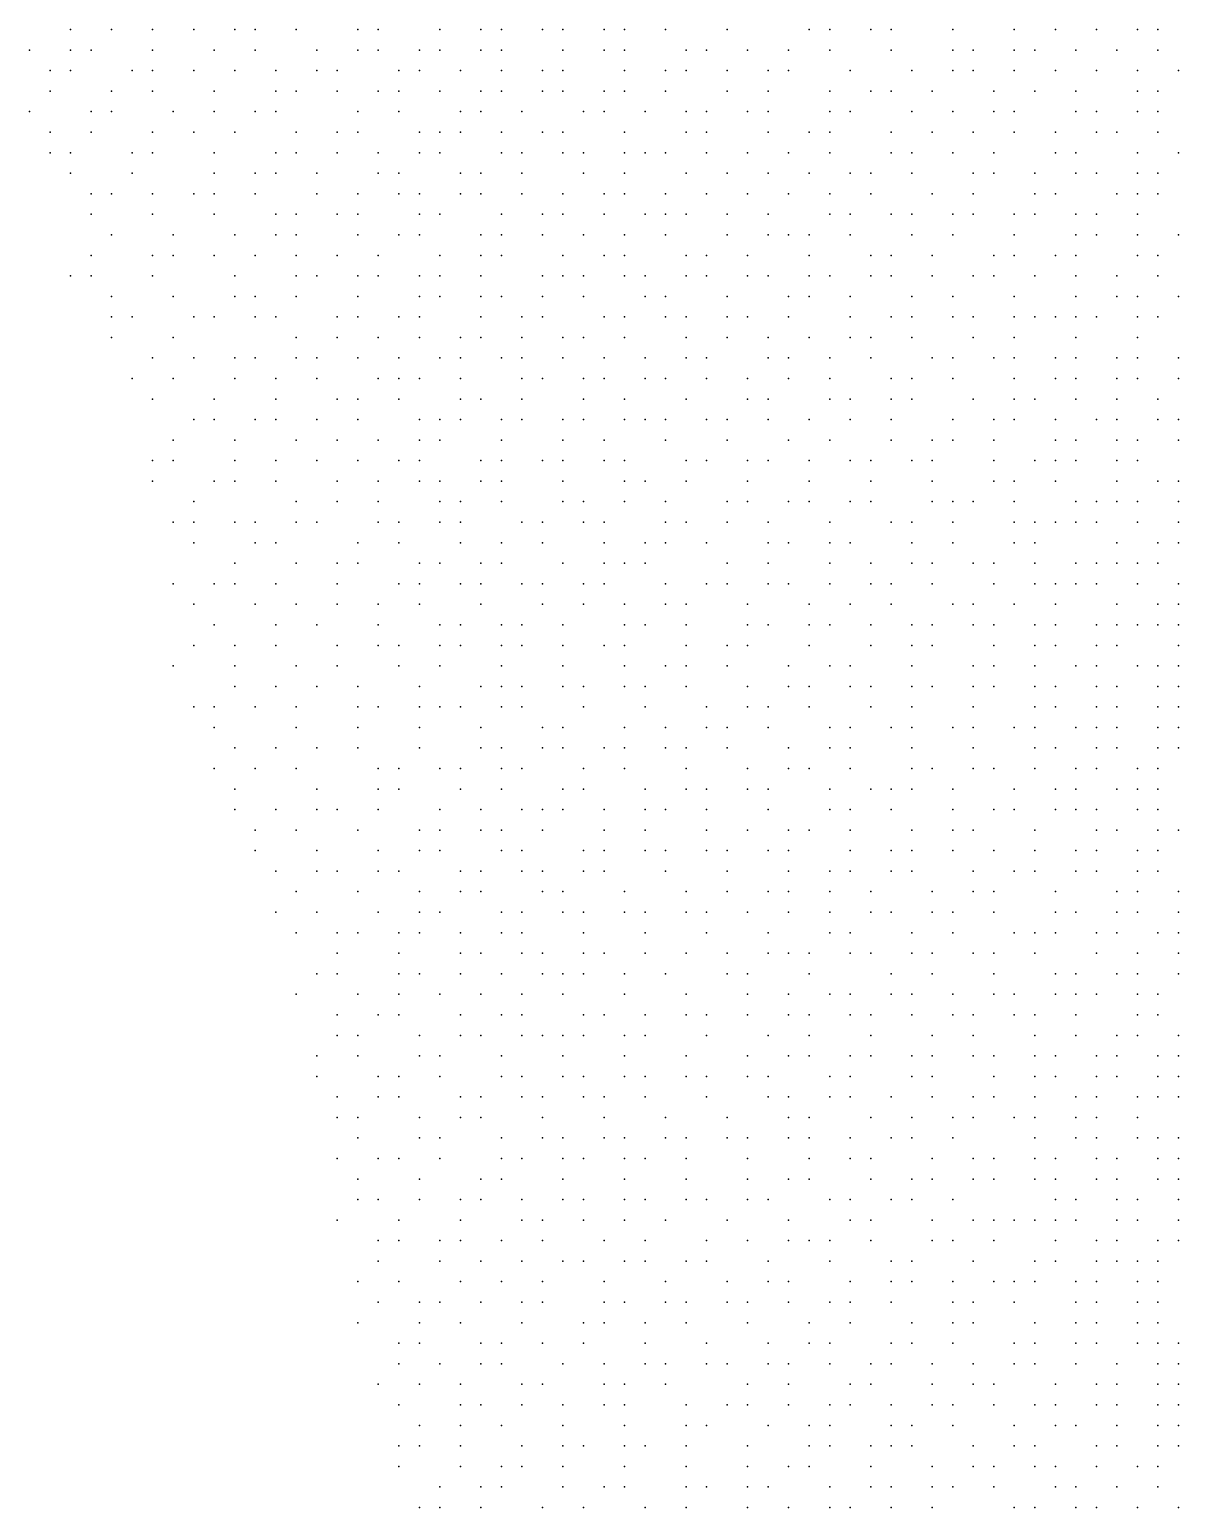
# Model space of a CAD drawing. Extents: x 429 to 793, y 817 to 1241.
# Drawn here: x 445.4 to 486.3, y 975.8 to 1028.3 of the extents above; entities that cross this region are included whole.
import ezdxf

# ---------------------------------------------------------------- set-up
doc = ezdxf.new("R2010")
doc.units = 0

msp = doc.modelspace()

# ---------------------------------------------------------------- linework, layer by layer
for p in [(446.89, 1028.31, 33.352), (448.35, 1028.31, 47.865), (449.81, 1028.31, 65.25), (451.27, 1028.31, 76.21), (452.73, 1028.31, 86.6), (453.46, 1028.31, 91.143), (454.92, 1028.31, 99.797), (457.11, 1028.31, 111.12), (457.84, 1028.31, 115.263), (460.03, 1028.31, 124.21), (461.49, 1028.31, 130.975), (462.22, 1028.31, 133.427), (463.68, 1028.31, 139.143), (464.41, 1028.31, 141.634), (465.87, 1028.31, 145.63), (466.6, 1028.31, 148.025), (468.06, 1028.31, 152.02), (470.25, 1028.31, 156.795), (473.17, 1028.31, 163.338), (473.9, 1028.31, 164.04), (475.36, 1028.31, 167.335), (476.09, 1028.31, 168.66), (478.28, 1028.31, 172.1), (480.47, 1028.31, 175.423), (481.93, 1028.31, 176.95), (483.39, 1028.31, 179.373), (484.85, 1028.31, 181.04), (485.58, 1028.31, 182.123), (445.43, 1027.58, 29.666), (446.89, 1027.58, 33.097), (447.62, 1027.58, 36.143), (449.81, 1027.58, 63.983), (452, 1027.58, 80.062), (453.46, 1027.58, 89.44), (455.65, 1027.58, 102.797), (457.11, 1027.58, 110.185), (457.84, 1027.58, 114.185), (459.3, 1027.58, 120.758), (460.03, 1027.58, 124.11), (461.49, 1027.58, 129.872), (462.22, 1027.58, 133.144), (464.41, 1027.58, 140.415), (465.87, 1027.58, 145.393), (466.6, 1027.58, 147.842), (468.79, 1027.58, 153.32), (469.52, 1027.58, 154.877), (470.98, 1027.58, 158.678), (472.44, 1027.58, 160.983), (473.9, 1027.58, 164.606), (476.09, 1027.58, 168.187), (478.28, 1027.58, 171.873), (479.01, 1027.58, 172.94), (480.47, 1027.58, 175.223), (481.2, 1027.58, 176.125), (482.66, 1027.58, 178.25), (484.12, 1027.58, 180.36), (485.58, 1027.58, 181.36), (446.16, 1026.85, 30.837), (446.89, 1026.85, 32.745), (449.08, 1026.85, 56.633), (449.81, 1026.85, 63.98), (451.27, 1026.85, 74.593), (452.73, 1026.85, 84.7), (454.19, 1026.85, 94.035), (455.65, 1026.85, 101.865), (456.38, 1026.85, 105.88), (458.57, 1026.85, 116.47), (459.3, 1026.85, 120.555), (460.76, 1026.85, 126.35), (462.22, 1026.85, 132.918), (463.68, 1026.85, 137.688), (464.41, 1026.85, 140.295), (466.6, 1026.85, 147.605), (468.06, 1026.85, 151.52), (468.79, 1026.85, 153.195), (470.25, 1026.85, 157.014), (471.71, 1026.85, 160.05), (472.44, 1026.85, 161.324), (474.63, 1026.85, 165.47), (476.82, 1026.85, 169.556), (478.28, 1026.85, 171.647), (479.01, 1026.85, 172.433), (480.47, 1026.85, 175.29), (481.93, 1026.85, 177.05), (483.39, 1026.85, 179), (484.85, 1026.85, 180.588), (486.31, 1026.85, 182.927), (446.16, 1026.12, 29.103), (448.35, 1026.12, 39.09), (449.81, 1026.12, 62.906), (452, 1026.12, 79.188), (454.19, 1026.12, 92.377), (454.92, 1026.12, 97.855), (456.38, 1026.12, 105.73), (457.84, 1026.12, 113.048), (458.57, 1026.12, 116.292), (460.03, 1026.12, 122.692), (461.49, 1026.12, 128.47), (462.22, 1026.12, 131.727), (463.68, 1026.12, 137.455), (464.41, 1026.12, 140.055), (465.87, 1026.12, 144.92), (466.6, 1026.12, 147.365), (468.06, 1026.12, 151.273), (470.25, 1026.12, 156.761), (471.71, 1026.12, 159.733), (473.9, 1026.12, 164.167), (475.36, 1026.12, 166.903), (476.09, 1026.12, 168.109), (477.55, 1026.12, 170.648), (479.74, 1026.12, 173.81), (481.2, 1026.12, 175.705), (482.66, 1026.12, 177.837), (484.85, 1026.12, 180.993), (485.58, 1026.12, 181.897), (445.43, 1025.39, 27.997), (447.62, 1025.39, 33.407), (448.35, 1025.39, 36.468), (450.54, 1025.39, 67.72), (452, 1025.39, 78.388), (453.46, 1025.39, 87.66), (454.19, 1025.39, 92.248), (457.11, 1025.39, 107.98), (458.57, 1025.39, 115.2), (460.76, 1025.39, 125.017), (461.49, 1025.39, 128.26), (462.95, 1025.39, 133.991), (465.14, 1025.39, 141.944), (465.87, 1025.39, 144.677), (467.33, 1025.39, 148.59), (468.79, 1025.39, 152.934), (469.52, 1025.39, 154.127), (470.98, 1025.39, 157.91), (471.71, 1025.39, 159.48), (473.9, 1025.39, 163.92), (474.63, 1025.39, 165.151), (476.82, 1025.39, 169.102), (478.28, 1025.39, 170.967), (479.74, 1025.39, 173.59), (480.47, 1025.39, 174.855), (482.66, 1025.39, 177.633), (483.39, 1025.39, 178.593), (484.85, 1025.39, 180.807), (485.58, 1025.39, 181.523), (446.16, 1024.66, 28.81), (447.62, 1024.66, 32.707), (449.81, 1024.66, 60.645), (451.27, 1024.66, 72.18), (452.73, 1024.66, 82.175), (454.92, 1024.66, 95.203), (456.38, 1024.66, 103.835), (457.11, 1024.66, 107.867), (459.3, 1024.66, 118.21), (460.03, 1024.66, 121.597), (460.76, 1024.66, 124.81), (462.22, 1024.66, 130.592), (463.68, 1024.66, 136.248), (464.41, 1024.66, 138.674), (466.6, 1024.66, 146.015), (468.79, 1024.66, 152.21), (469.52, 1024.66, 153.883), (471.71, 1024.66, 159.29), (473.17, 1024.66, 161.713), (473.9, 1024.66, 163.67), (476.09, 1024.66, 167.522), (477.55, 1024.66, 170.079), (479.01, 1024.66, 172.573), (480.47, 1024.66, 174.635), (481.93, 1024.66, 176.673), (483.39, 1024.66, 178.897), (484.12, 1024.66, 179.403), (485.58, 1024.66, 181.337), (446.16, 1023.93, 28.565), (446.89, 1023.93, 29.623), (449.08, 1023.93, 46.74), (449.81, 1023.93, 59.137), (452, 1023.93, 76.92), (454.19, 1023.93, 90.487), (454.92, 1023.93, 95.125), (456.38, 1023.93, 102.88), (457.84, 1023.93, 110.903), (459.3, 1023.93, 117.325), (460.03, 1023.93, 120.475), (462.22, 1023.93, 130.318), (462.95, 1023.93, 132.68), (464.41, 1023.93, 138.447), (465.14, 1023.93, 140.733), (466.6, 1023.93, 145.65), (467.33, 1023.93, 147.844), (468.06, 1023.93, 150.53), (469.52, 1023.93, 153.64), (470.98, 1023.93, 157.172), (472.44, 1023.93, 160.603), (473.9, 1023.93, 163.42), (476.09, 1023.93, 167.013), (476.82, 1023.93, 168.9), (478.28, 1023.93, 171.284), (479.74, 1023.93, 173.15), (481.93, 1023.93, 176.46), (482.66, 1023.93, 177.568), (484.85, 1023.93, 180.413), (486.31, 1023.93, 182.184), (446.89, 1023.2, 28.943), (449.08, 1023.2, 42.343), (452, 1023.2, 75.202), (453.46, 1023.2, 85.885), (454.19, 1023.2, 89.67), (455.65, 1023.2, 98.075), (457.84, 1023.2, 109.915), (458.57, 1023.2, 113.088), (460.76, 1023.2, 123.488), (461.49, 1023.2, 126.04), (462.95, 1023.2, 132.35), (465.14, 1023.2, 140.5), (466.6, 1023.2, 145.295), (468.79, 1023.2, 151.83), (470.25, 1023.2, 155.573), (471.71, 1023.2, 158.533), (473.17, 1023.2, 161.626), (474.63, 1023.2, 164.288), (475.36, 1023.2, 165.937), (476.82, 1023.2, 168.66), (479.01, 1023.2, 172.372), (479.74, 1023.2, 172.917), (481.2, 1023.2, 175.48), (482.66, 1023.2, 177.365), (483.39, 1023.2, 178.49), (484.85, 1023.2, 180.207), (485.58, 1023.2, 181.405), (447.62, 1022.47, 29.503), (448.35, 1022.47, 32.373), (449.81, 1022.47, 57.665), (451.27, 1022.47, 69.552), (452, 1022.47, 75.185), (453.46, 1022.47, 85.055), (455.65, 1022.47, 97.175), (457.11, 1022.47, 105.773), (458.57, 1022.47, 112.935), (459.3, 1022.47, 116.085), (460.76, 1022.47, 122.455), (461.49, 1022.47, 125.74), (462.95, 1022.47, 132.245), (464.41, 1022.47, 137.81), (465.87, 1022.47, 142.735), (466.6, 1022.47, 145.175), (468.06, 1022.47, 149), (469.52, 1022.47, 153.133), (470.98, 1022.47, 156.96), (472.44, 1022.47, 160.097), (473.9, 1022.47, 162.933), (475.36, 1022.47, 165.7), (477.55, 1022.47, 169.23), (479.01, 1022.47, 171.88), (481.2, 1022.47, 175.257), (481.93, 1022.47, 176.518), (484.12, 1022.47, 179.26), (484.85, 1022.47, 180), (485.58, 1022.47, 180.73), (447.62, 1021.74, 29.347), (449.81, 1021.74, 55.586), (452, 1021.74, 73.65), (454.19, 1021.74, 87.945), (454.92, 1021.74, 92.53), (456.38, 1021.74, 100.925), (457.11, 1021.74, 103.997), (459.3, 1021.74, 115.092), (460.03, 1021.74, 119.17), (462.22, 1021.74, 127.985), (463.68, 1021.74, 134.43), (464.41, 1021.74, 136.84), (465.87, 1021.74, 142.56), (467.33, 1021.74, 147.36), (468.06, 1021.74, 148.76), (468.79, 1021.74, 151.095), (470.25, 1021.74, 154.285), (471.71, 1021.74, 157.94), (473.9, 1021.74, 162.69), (474.63, 1021.74, 163.678), (476.09, 1021.74, 166.45), (476.82, 1021.74, 167.947), (478.28, 1021.74, 170.613), (479.01, 1021.74, 171.79), (480.47, 1021.74, 174.023), (481.2, 1021.74, 175.033), (482.66, 1021.74, 176.567), (483.39, 1021.74, 178.31), (484.85, 1021.74, 179.79), (448.35, 1021.01, 30.49), (450.54, 1021.01, 62.333), (452.73, 1021.01, 78.905), (454.19, 1021.01, 87.913), (454.92, 1021.01, 92.44), (457.11, 1021.01, 103.843), (458.57, 1021.01, 110.893), (459.3, 1021.01, 114.19), (461.49, 1021.01, 124.413), (462.22, 1021.01, 127.735), (463.68, 1021.01, 133.41), (465.14, 1021.01, 139.06), (466.6, 1021.01, 143.728), (468.06, 1021.01, 148.58), (470.25, 1021.01, 153.915), (471.71, 1021.01, 157.745), (472.44, 1021.01, 159.285), (473.17, 1021.01, 160.67), (474.63, 1021.01, 163.427), (476.82, 1021.01, 167.707), (478.28, 1021.01, 170.373), (480.47, 1021.01, 173.793), (482.66, 1021.01, 176.478), (483.39, 1021.01, 178.087), (484.85, 1021.01, 179.58), (486.31, 1021.01, 181.25), (447.62, 1020.28, 28.897), (449.81, 1020.28, 51.474), (450.54, 1020.28, 61.738), (452, 1020.28, 72.86), (453.46, 1020.28, 82.61), (454.92, 1020.28, 91.618), (456.38, 1020.28, 99.123), (457.84, 1020.28, 106.908), (460.03, 1020.28, 117.16), (461.49, 1020.28, 124.367), (462.22, 1020.28, 127.535), (464.41, 1020.28, 136.393), (465.87, 1020.28, 141.163), (466.6, 1020.28, 143.487), (468.79, 1020.28, 150.725), (469.52, 1020.28, 152.14), (470.98, 1020.28, 156.067), (473.17, 1020.28, 160.41), (475.36, 1020.28, 164.713), (476.09, 1020.28, 166.08), (477.55, 1020.28, 168.654), (479.74, 1020.28, 172.522), (480.47, 1020.28, 173.557), (481.93, 1020.28, 175.62), (482.66, 1020.28, 176.252), (484.85, 1020.28, 179.37), (485.58, 1020.28, 180.1), (446.89, 1019.55, 26.767), (447.62, 1019.55, 28.31), (449.81, 1019.55, 41.792), (452.73, 1019.55, 76.585), (454.92, 1019.55, 90.77), (455.65, 1019.55, 94.483), (457.11, 1019.55, 101.996), (457.84, 1019.55, 105.998), (459.3, 1019.55, 112.96), (460.03, 1019.55, 116.993), (461.49, 1019.55, 123.303), (463.68, 1019.55, 131.96), (464.41, 1019.55, 135.262), (465.14, 1019.55, 137.635), (466.6, 1019.55, 143.196), (467.33, 1019.55, 145.67), (468.79, 1019.55, 149.512), (469.52, 1019.55, 151.883), (470.98, 1019.55, 155.82), (471.71, 1019.55, 157.252), (473.17, 1019.55, 160.102), (473.9, 1019.55, 161.646), (475.36, 1019.55, 164.463), (476.09, 1019.55, 165.557), (477.55, 1019.55, 168.411), (479.01, 1019.55, 170.967), (479.74, 1019.55, 171.76), (481.2, 1019.55, 174.337), (482.66, 1019.55, 176.025), (484.12, 1019.55, 178.635), (485.58, 1019.55, 180.36), (448.35, 1018.82, 28.73), (450.54, 1018.82, 59.443), (452.73, 1018.82, 76.573), (453.46, 1018.82, 81.002), (454.92, 1018.82, 89.938), (457.11, 1018.82, 101.163), (459.3, 1018.82, 112.005), (460.03, 1018.82, 115.92), (461.49, 1018.82, 122.245), (462.22, 1018.82, 125.522), (463.68, 1018.82, 131.805), (465.14, 1018.82, 137.52), (467.33, 1018.82, 145.437), (468.06, 1018.82, 147.837), (470.25, 1018.82, 153.16), (472.44, 1018.82, 158.35), (473.17, 1018.82, 159.855), (474.63, 1018.82, 162.798), (476.82, 1018.82, 166.963), (478.28, 1018.82, 169.647), (480.47, 1018.82, 172.807), (482.66, 1018.82, 176.43), (484.12, 1018.82, 178.167), (484.85, 1018.82, 178.923), (486.31, 1018.82, 181.35), (448.35, 1018.09, 28.234), (449.08, 1018.09, 30.517), (451.27, 1018.09, 64.85), (452, 1018.09, 70.782), (453.46, 1018.09, 80.24), (454.19, 1018.09, 84.655), (456.38, 1018.09, 97.321), (457.11, 1018.09, 101.05), (458.57, 1018.09, 107.927), (459.3, 1018.09, 111.932), (461.49, 1018.09, 122.016), (462.95, 1018.09, 128.425), (463.68, 1018.09, 131.66), (465.87, 1018.09, 139.553), (466.6, 1018.09, 142.788), (468.06, 1018.09, 146.755), (468.79, 1018.09, 148.962), (470.25, 1018.09, 153.033), (470.98, 1018.09, 154.443), (472.44, 1018.09, 158.287), (474.63, 1018.09, 162.273), (476.09, 1018.09, 165.209), (476.82, 1018.09, 166.452), (478.28, 1018.09, 169.4), (479.01, 1018.09, 170.21), (480.47, 1018.09, 172.827), (481.2, 1018.09, 173.607), (481.93, 1018.09, 174.895), (482.66, 1018.09, 176.193), (483.39, 1018.09, 176.95), (484.85, 1018.09, 178.7), (485.58, 1018.09, 179.443), (448.35, 1017.36, 28.501), (450.54, 1017.36, 55.392), (454.92, 1017.36, 88.285), (456.38, 1017.36, 96.445), (457.84, 1017.36, 104.01), (459.3, 1017.36, 110.935), (460.76, 1017.36, 117.91), (461.49, 1017.36, 121.095), (462.95, 1017.36, 128.283), (464.41, 1017.36, 133.705), (465.14, 1017.36, 136.95), (466.6, 1017.36, 141.823), (468.79, 1017.36, 148.723), (470.25, 1017.36, 152.658), (471.71, 1017.36, 156.435), (473.17, 1017.36, 159.197), (474.63, 1017.36, 162.171), (475.36, 1017.36, 163.717), (476.82, 1017.36, 166.47), (479.01, 1017.36, 170.352), (480.47, 1017.36, 172.58), (482.66, 1017.36, 175.957), (484.85, 1017.36, 178.962), (449.81, 1016.63, 31.457), (451.27, 1016.63, 62.573), (452.73, 1016.63, 73.33), (453.46, 1016.63, 78.715), (454.92, 1016.63, 87.485), (455.65, 1016.63, 91.89), (457.11, 1016.63, 99.31), (458.57, 1016.63, 106.96), (460.03, 1016.63, 113.807), (460.76, 1016.63, 117.055), (462.22, 1016.63, 124.035), (462.95, 1016.63, 127.26), (464.41, 1016.63, 133.605), (465.87, 1016.63, 139.145), (467.33, 1016.63, 143.938), (468.79, 1016.63, 148.542), (469.52, 1016.63, 150.188), (471.71, 1016.63, 155.438), (472.44, 1016.63, 156.93), (473.9, 1016.63, 160.66), (475.36, 1016.63, 163.184), (477.55, 1016.63, 167.043), (478.28, 1016.63, 168.913), (479.74, 1016.63, 171.301), (480.47, 1016.63, 172.337), (481.93, 1016.63, 174.42), (482.66, 1016.63, 175.72), (484.12, 1016.63, 177.6), (484.85, 1016.63, 178.725), (486.31, 1016.63, 180.7), (449.08, 1015.9, 28.4), (450.54, 1015.9, 50.91), (452.73, 1015.9, 73.32), (454.19, 1015.9, 82.305), (455.65, 1015.9, 91.082), (457.84, 1015.9, 102.938), (458.57, 1015.9, 105.988), (459.3, 1015.9, 109.89), (460.76, 1015.9, 116.81), (462.95, 1015.9, 126.232), (463.68, 1015.9, 129.352), (465.14, 1015.9, 135.755), (465.87, 1015.9, 137.983), (467.33, 1015.9, 143.518), (468.06, 1015.9, 146.04), (469.52, 1015.9, 149.886), (470.98, 1015.9, 153.703), (472.44, 1015.9, 157.4), (473.9, 1015.9, 160.4), (476.09, 1015.9, 164.053), (476.82, 1015.9, 165.977), (478.28, 1015.9, 168.67), (480.47, 1015.9, 172.097), (481.93, 1015.9, 174.18), (482.66, 1015.9, 175.48), (484.12, 1015.9, 177.243), (484.85, 1015.9, 177.99), (486.31, 1015.9, 180.24), (449.81, 1015.17, 29.65), (452, 1015.17, 67.052), (454.19, 1015.17, 82.033), (456.38, 1015.17, 93.983), (457.11, 1015.17, 98.637), (458.57, 1015.17, 105.135), (460.76, 1015.17, 115.887), (461.49, 1015.17, 118.967), (462.95, 1015.17, 126.048), (465.14, 1015.17, 134.66), (466.6, 1015.17, 140.105), (468.79, 1015.17, 147.353), (470.98, 1015.17, 153.46), (471.71, 1015.17, 154.82), (473.9, 1015.17, 159.879), (474.63, 1015.17, 161.277), (476.09, 1015.17, 163.8), (476.82, 1015.17, 165.723), (479.01, 1015.17, 169.495), (480.47, 1015.17, 171.857), (481.2, 1015.17, 172.64), (482.66, 1015.17, 175.24), (484.12, 1015.17, 176.76), (485.58, 1015.17, 179.002), (451.27, 1014.44, 58.86), (452, 1014.44, 66.344), (453.46, 1014.44, 76.223), (454.19, 1014.44, 81.047), (455.65, 1014.44, 89.528), (457.11, 1014.44, 97.48), (459.3, 1014.44, 108.055), (460.03, 1014.44, 111.818), (460.76, 1014.44, 115.73), (462.22, 1014.44, 121.89), (462.95, 1014.44, 124.96), (464.41, 1014.44, 131.33), (465.14, 1014.44, 134.45), (466.6, 1014.44, 139.945), (467.33, 1014.44, 142.338), (468.06, 1014.44, 144.722), (469.52, 1014.44, 149.393), (470.25, 1014.44, 150.798), (471.71, 1014.44, 154.692), (473.17, 1014.44, 158.34), (474.63, 1014.44, 160.753), (476.09, 1014.44, 163.949), (478.28, 1014.44, 168.17), (479.74, 1014.44, 169.783), (480.47, 1014.44, 171.09), (481.93, 1014.44, 173.695), (483.39, 1014.44, 175.763), (484.12, 1014.44, 176.527), (485.58, 1014.44, 179.037), (486.31, 1014.44, 179.787), (450.54, 1013.71, 31.12), (452.73, 1013.71, 70.695), (454.92, 1013.71, 84.86), (456.38, 1013.71, 93.58), (457.84, 1013.71, 100.295), (459.3, 1013.71, 107.875), (460.03, 1013.71, 110.96), (462.22, 1013.71, 120.992), (464.41, 1013.71, 130.228), (465.87, 1013.71, 136.557), (468.06, 1013.71, 144.255), (470.25, 1013.71, 150.61), (472.44, 1013.71, 155.923), (473.9, 1013.71, 159.657), (476.09, 1013.71, 163.443), (477.55, 1013.71, 166.305), (478.28, 1013.71, 167.917), (479.74, 1013.71, 169.53), (481.93, 1013.71, 173.445), (482.66, 1013.71, 174.753), (484.12, 1013.71, 176.657), (484.85, 1013.71, 177.797), (486.31, 1013.71, 179.56), (449.81, 1012.98, 28.563), (450.54, 1012.98, 30.77), (452.73, 1012.98, 69.527), (454.19, 1012.98, 79.07), (455.65, 1012.98, 88.66), (457.11, 1012.98, 95.18), (458.57, 1012.98, 103.997), (459.3, 1012.98, 107.058), (461.49, 1012.98, 116.135), (462.22, 1012.98, 120.782), (463.68, 1012.98, 127.01), (464.41, 1012.98, 130.037), (465.87, 1012.98, 135.58), (466.6, 1012.98, 138.555), (468.79, 1012.98, 146.4), (469.52, 1012.98, 148.037), (470.98, 1012.98, 151.71), (471.71, 1012.98, 154.06), (473.17, 1012.98, 157.423), (474.63, 1012.98, 160.398), (475.36, 1012.98, 162.197), (476.82, 1012.98, 164.963), (477.55, 1012.98, 165.787), (479.74, 1012.98, 170.058), (481.2, 1012.98, 171.89), (481.93, 1012.98, 172.68), (482.66, 1012.98, 174.507), (484.12, 1012.98, 176.413), (484.85, 1012.98, 177.553), (449.81, 1012.25, 28.792), (452, 1012.25, 63.837), (452.73, 1012.25, 69.308), (454.19, 1012.25, 79.3), (456.38, 1012.25, 91.48), (457.84, 1012.25, 99.392), (459.3, 1012.25, 106.08), (460.03, 1012.25, 109.847), (461.49, 1012.25, 116.74), (462.22, 1012.25, 118.18), (464.41, 1012.25, 129.025), (466.6, 1012.25, 138.45), (467.33, 1012.25, 140.698), (468.79, 1012.25, 145.505), (470.98, 1012.25, 151.47), (473.17, 1012.25, 157.17), (475.36, 1012.25, 161.668), (477.55, 1012.25, 165.678), (479.74, 1012.25, 169.812), (480.47, 1012.25, 170.857), (481.93, 1012.25, 172.95), (484.12, 1012.25, 176.17), (485.58, 1012.25, 178.32), (486.31, 1012.25, 179.08), (451.27, 1011.52, 32.84), (454.92, 1011.52, 82.82), (456.38, 1011.52, 91.395), (457.84, 1011.52, 98.625), (460.03, 1011.52, 108.955), (460.76, 1011.52, 112.825), (462.22, 1011.52, 118.9), (464.41, 1011.52, 128.745), (465.14, 1011.52, 131.91), (466.6, 1011.52, 137.422), (468.06, 1011.52, 142.82), (470.25, 1011.52, 148.953), (470.98, 1011.52, 151.293), (472.44, 1011.52, 154.93), (473.17, 1011.52, 156.36), (474.63, 1011.52, 159.743), (475.36, 1011.52, 161.415), (477.55, 1011.52, 165.422), (478.28, 1011.52, 166.903), (479.01, 1011.52, 167.99), (480.47, 1011.52, 170.61), (482.66, 1011.52, 174.01), (483.39, 1011.52, 174.522), (484.12, 1011.52, 175.798), (484.85, 1011.52, 176.947), (486.31, 1011.52, 178.84), (450.54, 1010.79, 29.483), (451.27, 1010.79, 32.24), (452.73, 1010.79, 66.543), (453.46, 1010.79, 71.5), (454.92, 1010.79, 82.082), (455.65, 1010.79, 86.358), (457.84, 1010.79, 98.037), (458.57, 1010.79, 102.185), (460.03, 1010.79, 108.145), (460.76, 1010.79, 111.81), (462.95, 1010.79, 121.775), (463.68, 1010.79, 123.92), (465.14, 1010.79, 130.895), (465.87, 1010.79, 133.95), (468.06, 1010.79, 141.684), (468.79, 1010.79, 144.965), (470.25, 1010.79, 148.707), (471.71, 1010.79, 152.48), (473.9, 1010.79, 157.557), (476.09, 1010.79, 162.433), (476.82, 1010.79, 163.13), (478.28, 1010.79, 166.39), (480.47, 1010.79, 169.847), (481.2, 1010.79, 171.15), (481.93, 1010.79, 171.937), (482.66, 1010.79, 173.76), (483.39, 1010.79, 174.527), (484.85, 1010.79, 176.06), (486.31, 1010.79, 178.597), (451.27, 1010.06, 30.81), (453.46, 1010.06, 70.8), (454.19, 1010.06, 76.19), (457.11, 1010.06, 93.17), (458.57, 1010.06, 101.32), (460.76, 1010.06, 110.91), (462.22, 1010.06, 117.73), (463.68, 1010.06, 124.635), (465.87, 1010.06, 133.04), (467.33, 1010.06, 139.143), (468.06, 1010.06, 141.467), (469.52, 1010.06, 146.092), (471.71, 1010.06, 152.172), (472.44, 1010.06, 153.707), (473.9, 1010.06, 157.31), (474.63, 1010.06, 159.247), (476.82, 1010.06, 163.683), (478.28, 1010.06, 165.59), (480.47, 1010.06, 169.6), (481.2, 1010.06, 170.903), (484.12, 1010.06, 175.171), (485.58, 1010.06, 176.827), (486.31, 1010.06, 178.353), (452.73, 1009.33, 65.92), (454.92, 1009.33, 80.632), (456.38, 1009.33, 89.287), (457.11, 1009.33, 93.355), (459.3, 1009.33, 104.17), (460.03, 1009.33, 107.895), (461.49, 1009.33, 113.853), (462.22, 1009.33, 116.807), (464.41, 1009.33, 126.603), (465.87, 1009.33, 132.847), (466.6, 1009.33, 135.88), (467.33, 1009.33, 138.219), (470.25, 1009.33, 148.223), (471.71, 1009.33, 151.925), (473.9, 1009.33, 157.057), (475.36, 1009.33, 159.84), (476.82, 1009.33, 163.19), (477.55, 1009.33, 164.523), (479.01, 1009.33, 166.682), (479.74, 1009.33, 168.02), (481.2, 1009.33, 170.657), (482.66, 1009.33, 172.22), (483.39, 1009.33, 174.02), (484.12, 1009.33, 174.914), (484.85, 1009.33, 175.553), (485.58, 1009.33, 176.832), (450.54, 1008.6, 29.11), (452, 1008.6, 55.768), (452.73, 1008.6, 64.59), (454.19, 1008.6, 75.252), (456.38, 1008.6, 88.3), (458.57, 1008.6, 99.65), (459.3, 1008.6, 102.615), (460.76, 1008.6, 109.135), (461.49, 1008.6, 112.86), (462.95, 1008.6, 118.93), (463.68, 1008.6, 121.182), (465.14, 1008.6, 128.684), (465.87, 1008.6, 132.653), (468.06, 1008.6, 140.327), (469.52, 1008.6, 145.688), (470.25, 1008.6, 147.062), (471.71, 1008.6, 151.621), (472.44, 1008.6, 153.275), (473.9, 1008.6, 156.803), (475.36, 1008.6, 159.587), (476.09, 1008.6, 161.54), (477.55, 1008.6, 164.017), (479.74, 1008.6, 167.773), (481.2, 1008.6, 170.41), (481.93, 1008.6, 171.45), (482.66, 1008.6, 172.095), (483.39, 1008.6, 173.763), (484.85, 1008.6, 175.297), (486.31, 1008.6, 177.86), (451.27, 1007.87, 29.515), (453.46, 1007.87, 68.79), (454.92, 1007.87, 78.982), (456.38, 1007.87, 86.855), (457.84, 1007.87, 95.743), (459.3, 1007.87, 103.257), (461.49, 1007.87, 112.055), (463.68, 1007.87, 122.478), (465.14, 1007.87, 128.497), (466.6, 1007.87, 133.87), (468.06, 1007.87, 140.11), (468.79, 1007.87, 142.382), (470.98, 1007.87, 149.135), (473.17, 1007.87, 154.57), (474.63, 1007.87, 157.393), (476.09, 1007.87, 161.03), (478.28, 1007.87, 164.83), (479.01, 1007.87, 166.463), (480.47, 1007.87, 168.845), (481.93, 1007.87, 171.2), (484.12, 1007.87, 174.273), (485.58, 1007.87, 175.813), (486.31, 1007.87, 177.61), (452, 1007.14, 31.03), (454.19, 1007.14, 72.965), (455.65, 1007.14, 82.675), (457.84, 1007.14, 94.733), (460.03, 1007.14, 105.3), (460.76, 1007.14, 108.895), (462.22, 1007.14, 114.772), (462.95, 1007.14, 118.505), (464.41, 1007.14, 124.58), (466.6, 1007.14, 133.768), (467.33, 1007.14, 136.685), (468.79, 1007.14, 141.297), (470.98, 1007.14, 149.017), (471.71, 1007.14, 150.52), (473.17, 1007.14, 154.333), (473.9, 1007.14, 156.303), (475.36, 1007.14, 159.08), (476.82, 1007.14, 161.877), (477.55, 1007.14, 163.51), (479.01, 1007.14, 165.928), (479.74, 1007.14, 167.28), (481.2, 1007.14, 169.64), (481.93, 1007.14, 170.68), (483.39, 1007.14, 173.007), (484.12, 1007.14, 174.277), (484.85, 1007.14, 174.787), (485.58, 1007.14, 176.075), (486.31, 1007.14, 177.36), (451.27, 1006.41, 29.45), (452.73, 1006.41, 60.65), (454.19, 1006.41, 72.54), (456.38, 1006.41, 86.795), (457.84, 1006.41, 93.73), (458.57, 1006.41, 97.3), (460.03, 1006.41, 105.15), (460.76, 1006.41, 108.11), (462.22, 1006.41, 114.68), (462.95, 1006.41, 117.813), (464.41, 1006.41, 124.34), (465.87, 1006.41, 130.475), (466.6, 1006.41, 133.468), (468.79, 1006.41, 141.083), (470.25, 1006.41, 145.67), (470.98, 1006.41, 147.91), (473.17, 1006.41, 153.82), (475.36, 1006.41, 158.833), (476.82, 1006.41, 161.62), (477.55, 1006.41, 162.718), (479.74, 1006.41, 166.767), (481.2, 1006.41, 169.383), (481.93, 1006.41, 170.423), (483.39, 1006.41, 172.753), (484.12, 1006.41, 173.77), (486.31, 1006.41, 177.11), (450.54, 1005.68, 28.13), (452.73, 1005.68, 57.337), (454.92, 1005.68, 77.14), (456.38, 1005.68, 86.3), (458.57, 1005.68, 97.94), (460.03, 1005.68, 104.37), (462.22, 1005.68, 113.087), (464.41, 1005.68, 122.7), (466.6, 1005.68, 132.44), (468.06, 1005.68, 137.883), (468.79, 1005.68, 140.87), (470.25, 1005.68, 145.345), (472.44, 1005.68, 151.385), (473.9, 1005.68, 154.98), (474.63, 1005.68, 156.653), (476.82, 1005.68, 161.113), (479.01, 1005.68, 165.162), (479.74, 1005.68, 166.51), (481.2, 1005.68, 169.127), (482.66, 1005.68, 171.21), (483.39, 1005.68, 172.375), (484.85, 1005.68, 174.28), (485.58, 1005.68, 175.057), (486.31, 1005.68, 176.86), (452.73, 1004.95, 56.308), (454.19, 1004.95, 70.783), (455.65, 1004.95, 81.235), (457.11, 1004.95, 89.485), (459.3, 1004.95, 99.2), (461.49, 1004.95, 110.73), (462.22, 1004.95, 113.7), (462.95, 1004.95, 115.553), (464.41, 1004.95, 123.28), (465.14, 1004.95, 126.307), (466.6, 1004.95, 130.765), (467.33, 1004.95, 133.69), (468.79, 1004.95, 139.908), (470.98, 1004.95, 146.6), (472.44, 1004.95, 151.145), (473.17, 1004.95, 152.49), (474.63, 1004.95, 156.4), (475.36, 1004.95, 157.391), (476.82, 1004.95, 160.86), (477.55, 1004.95, 161.93), (479.01, 1004.95, 164.905), (479.74, 1004.95, 166.253), (481.2, 1004.95, 168.083), (481.93, 1004.95, 169.653), (483.39, 1004.95, 171.477), (484.12, 1004.95, 173.017), (485.58, 1004.95, 175.32), (486.31, 1004.95, 176.61), (451.27, 1004.22, 28.745), (452, 1004.22, 29.6), (453.46, 1004.22, 63.62), (454.92, 1004.22, 75.337), (457.11, 1004.22, 88.967), (457.84, 1004.22, 92.657), (459.3, 1004.22, 100.123), (460.03, 1004.22, 102.89), (460.76, 1004.22, 107.018), (462.22, 1004.22, 112.592), (462.95, 1004.22, 116.48), (465.14, 1004.22, 125.24), (467.33, 1004.22, 134.38), (469.52, 1004.22, 141.94), (470.98, 1004.22, 146.38), (471.71, 1004.22, 148.592), (473.17, 1004.22, 152.253), (475.36, 1004.22, 157.137), (476.82, 1004.22, 160.607), (479.01, 1004.22, 164.373), (481.2, 1004.22, 168.087), (481.93, 1004.22, 169.393), (483.39, 1004.22, 171.733), (484.12, 1004.22, 172.76), (485.58, 1004.22, 175.07), (486.31, 1004.22, 176.35), (452, 1003.49, 29.357), (454.92, 1003.49, 75.348), (457.11, 1003.49, 88.02), (459.3, 1003.49, 99.09), (461.49, 1003.49, 109.485), (463.68, 1003.49, 117.67), (464.41, 1003.49, 121.093), (466.6, 1003.49, 130.13), (468.06, 1003.49, 136.312), (469.52, 1003.49, 141.61), (470.25, 1003.49, 143.887), (471.71, 1003.49, 148.428), (473.9, 1003.49, 153.42), (474.63, 1003.49, 155.638), (476.09, 1003.49, 158.673), (476.82, 1003.49, 159.513), (478.28, 1003.49, 162.377), (479.01, 1003.49, 163.853), (480.47, 1003.49, 166.527), (481.2, 1003.49, 167.57), (482.66, 1003.49, 170.307), (483.39, 1003.49, 171.473), (484.12, 1003.49, 172.5), (485.58, 1003.49, 174.548), (486.31, 1003.49, 175.189), (452.73, 1002.76, 30.03), (454.19, 1002.76, 68.248), (455.65, 1002.76, 79.185), (457.11, 1002.76, 86.62), (459.3, 1002.76, 98.98), (461.49, 1002.76, 108.87), (462.22, 1002.76, 112.552), (463.68, 1002.76, 118.128), (464.41, 1002.76, 121.21), (465.87, 1002.76, 126.842), (466.6, 1002.76, 129.85), (468.06, 1002.76, 135.378), (468.79, 1002.76, 138.442), (470.25, 1002.76, 143.668), (472.44, 1002.76, 149.598), (473.9, 1002.76, 152.637), (474.63, 1002.76, 155.398), (476.82, 1002.76, 159.408), (479.01, 1002.76, 163.607), (481.2, 1002.76, 167.446), (481.93, 1002.76, 168.88), (483.39, 1002.76, 170.7), (484.12, 1002.76, 172.24), (485.58, 1002.76, 174.285), (486.31, 1002.76, 174.926), (452, 1002.03, 28.87), (453.46, 1002.03, 59.453), (454.92, 1002.03, 71.845), (457.84, 1002.03, 91.33), (458.57, 1002.03, 94.283), (460.03, 1002.03, 101.74), (460.76, 1002.03, 105.232), (462.22, 1002.03, 111.163), (462.95, 1002.03, 114.535), (465.14, 1002.03, 122.585), (466.6, 1002.03, 129.12), (468.79, 1002.03, 137.39), (470.98, 1002.03, 144.86), (472.44, 1002.03, 149.31), (473.17, 1002.03, 150.812), (474.63, 1002.03, 154.35), (476.82, 1002.03, 159.158), (477.55, 1002.03, 160.397), (479.01, 1002.03, 163.347), (479.74, 1002.03, 164.413), (481.2, 1002.03, 167.189), (482.66, 1002.03, 169.663), (483.39, 1002.03, 170.44), (484.85, 1002.03, 172.75), (485.58, 1002.03, 173.773), (452.73, 1001.3, 29.04), (455.65, 1001.3, 77.21), (457.84, 1001.3, 90.56), (458.57, 1001.3, 94.01), (460.76, 1001.3, 104.48), (462.22, 1001.3, 110.855), (464.41, 1001.3, 119.74), (465.14, 1001.3, 123.16), (467.33, 1001.3, 130.5), (468.79, 1001.3, 137.467), (469.52, 1001.3, 139.4), (470.98, 1001.3, 144.585), (471.71, 1001.3, 146.15), (473.9, 1001.3, 152.157), (475.36, 1001.3, 156.017), (476.09, 1001.3, 157.413), (476.82, 1001.3, 158.908), (478.28, 1001.3, 161.223), (480.47, 1001.3, 165.75), (481.93, 1001.3, 168.107), (482.66, 1001.3, 169.147), (484.12, 1001.3, 171.2), (484.85, 1001.3, 172.487), (485.58, 1001.3, 173.513), (452.73, 1000.57, 29.21), (454.19, 1000.57, 64.913), (455.65, 1000.57, 76.547), (456.38, 1000.57, 80.758), (457.84, 1000.57, 89.88), (460.03, 1000.57, 100.62), (461.49, 1000.57, 107.21), (462.95, 1000.57, 113.577), (463.68, 1000.57, 116.617), (464.41, 1000.57, 119.213), (465.87, 1000.57, 124.28), (467.33, 1000.57, 131.05), (468.06, 1000.57, 133.23), (469.52, 1000.57, 139.19), (471.71, 1000.57, 145.93), (473.9, 1000.57, 151.913), (474.63, 1000.57, 153.863), (476.09, 1000.57, 156.603), (478.28, 1000.57, 160.97), (479.74, 1000.57, 164.038), (480.47, 1000.57, 165.236), (481.93, 1000.57, 167.725), (482.66, 1000.57, 168.89), (483.39, 1000.57, 169.67), (484.85, 1000.57, 172.223), (485.58, 1000.57, 172.993), (453.46, 999.84, 30.22), (454.92, 999.84, 70.207), (457.11, 999.84, 84.317), (459.3, 999.84, 96.813), (460.03, 999.84, 100.527), (461.49, 999.84, 107.08), (462.22, 999.84, 109.93), (463.68, 999.84, 116.298), (465.87, 999.84, 125.187), (467.33, 999.84, 129.965), (469.52, 999.84, 137.78), (470.98, 999.84, 143.355), (472.44, 999.84, 147.72), (473.17, 999.84, 149.273), (474.63, 999.84, 153.62), (476.82, 999.84, 158.02), (478.28, 999.84, 161.108), (479.01, 999.84, 162.321), (481.2, 999.84, 166.033), (483.39, 999.84, 169.417), (484.12, 999.84, 170.688), (485.58, 999.84, 172.73), (486.31, 999.84, 173.75), (453.46, 999.11, 29.6), (455.65, 999.11, 73.97), (457.84, 999.11, 88.722), (459.3, 999.11, 96.555), (460.03, 999.11, 99.975), (462.22, 999.11, 109.785), (462.95, 999.11, 111.89), (465.14, 999.11, 121.14), (465.87, 999.11, 124.06), (467.33, 999.11, 129.7), (468.06, 999.11, 131.315), (469.52, 999.11, 136.58), (470.25, 999.11, 140.025), (471.71, 999.11, 144.593), (472.44, 999.11, 146.883), (474.63, 999.11, 152.448), (476.09, 999.11, 155.87), (476.82, 999.11, 157.77), (478.28, 999.11, 160.457), (479.74, 999.11, 163.402), (481.2, 999.11, 165.78), (482.66, 999.11, 168.383), (483.39, 999.11, 169.163), (484.85, 999.11, 171.697), (485.58, 999.11, 172.47), (454.19, 998.38, 60.828), (455.65, 998.38, 74.66), (456.38, 998.38, 79.9), (457.84, 998.38, 87.145), (458.57, 998.38, 92.405), (460.76, 998.38, 102.223), (461.49, 998.38, 105.927), (462.95, 998.38, 112.49), (463.68, 998.38, 114.278), (465.14, 998.38, 120.93), (465.87, 998.38, 123.84), (468.06, 998.38, 131.857), (470.25, 998.38, 139.277), (472.44, 998.38, 146.377), (473.9, 998.38, 150.127), (474.63, 998.38, 152.06), (476.09, 998.38, 155.63), (476.82, 998.38, 156.995), (479.01, 998.38, 161.01), (480.47, 998.38, 163.693), (481.2, 998.38, 165), (482.66, 998.38, 167.612), (483.39, 998.38, 168.91), (484.85, 998.38, 170.68), (485.58, 998.38, 172.207), (454.92, 997.65, 67.57), (457.11, 997.65, 83.845), (459.3, 997.65, 95.78), (460.76, 997.65, 101.952), (461.49, 997.65, 105.35), (463.68, 997.65, 113.66), (464.41, 997.65, 117.272), (466.6, 997.65, 125.732), (468.79, 997.65, 133.75), (470.25, 997.65, 138.902), (471.71, 997.65, 143.162), (472.44, 997.65, 144.928), (473.9, 997.65, 149.893), (475.36, 997.65, 153.497), (477.55, 997.65, 158.12), (479.01, 997.65, 160.77), (479.74, 997.65, 162.63), (481.93, 997.65, 166.057), (484.12, 997.65, 169.912), (484.85, 997.65, 170.541), (486.31, 997.65, 173.108), (454.19, 996.92, 56.155), (455.65, 996.92, 73), (457.84, 996.92, 86.907), (459.3, 996.92, 94.827), (460.03, 996.92, 98.46), (462.22, 996.92, 107.58), (462.95, 996.92, 111.287), (464.41, 996.92, 117.088), (465.14, 996.92, 119.635), (466.6, 996.92, 124.945), (467.33, 996.92, 128.307), (468.79, 996.92, 133.47), (469.52, 996.92, 135.993), (470.98, 996.92, 140.76), (472.44, 996.92, 145.37), (473.9, 996.92, 149.66), (475.36, 996.92, 152.437), (476.09, 996.92, 154.47), (477.55, 996.92, 157.88), (478.28, 996.92, 158.683), (479.74, 996.92, 161.855), (481.93, 996.92, 165.8), (482.66, 996.92, 166.578), (484.12, 996.92, 169.655), (484.85, 996.92, 170.284), (486.31, 996.92, 172.717), (454.92, 996.19, 65.153), (456.38, 996.19, 77.36), (457.11, 996.19, 81.9), (458.57, 996.19, 90.37), (459.3, 996.19, 94.767), (460.76, 996.19, 100.167), (462.22, 996.19, 107.3), (462.95, 996.19, 110.685), (465.14, 996.19, 118.99), (467.33, 996.19, 127.625), (469.52, 996.19, 134.82), (471.71, 996.19, 142.898), (473.9, 996.19, 148.333), (474.63, 996.19, 150.815), (476.82, 996.19, 155.74), (478.28, 996.19, 158.965), (480.47, 996.19, 162.947), (481.2, 996.19, 164.25), (481.93, 996.19, 165.55), (483.39, 996.19, 168.13), (484.12, 996.19, 168.887), (485.58, 996.19, 171.43), (486.31, 996.19, 172.2), (456.38, 995.46, 76.542), (458.57, 995.46, 90.34), (460.76, 995.46, 101.05), (461.49, 995.46, 103.085), (462.95, 995.46, 110.107), (463.68, 995.46, 112.89), (465.14, 995.46, 118.232), (465.87, 995.46, 121.193), (467.33, 995.46, 126.937), (468.79, 995.46, 132.405), (470.25, 995.46, 137.485), (471.71, 995.46, 141.327), (472.44, 995.46, 143.902), (473.17, 995.46, 145.163), (474.63, 995.46, 150.585), (475.36, 995.46, 151.97), (476.82, 995.46, 155.5), (477.55, 995.46, 156.33), (479.01, 995.46, 160.05), (479.74, 995.46, 161.375), (481.2, 995.46, 163.483), (483.39, 995.46, 167.239), (484.85, 995.46, 169.647), (486.31, 995.46, 171.94), (455.65, 994.73, 68.98), (456.38, 994.73, 75.723), (458.57, 994.73, 89.467), (459.3, 994.73, 92.9), (460.76, 994.73, 100.26), (462.22, 994.73, 107.34), (463.68, 994.73, 111.87), (464.41, 994.73, 115.533), (465.14, 994.73, 118.358), (466.6, 994.73, 123.84), (468.06, 994.73, 127.923), (470.25, 994.73, 136.307), (470.98, 994.73, 139.325), (473.17, 994.73, 146.04), (476.09, 994.73, 153.383), (477.55, 994.73, 156.478), (479.74, 994.73, 161.135), (481.93, 994.73, 164.4), (482.66, 994.73, 165.83), (484.12, 994.73, 168.393), (484.85, 994.73, 169.153), (486.31, 994.73, 171.185), (454.92, 994, 59.043), (457.11, 994, 80.03), (458.57, 994, 89), (460.03, 994, 96.433), (461.49, 994, 102.72), (462.95, 994, 108.97), (464.41, 994, 114.495), (466.6, 994, 123.507), (468.79, 994, 131.34), (470.98, 994, 138.957), (472.44, 994, 143.572), (473.9, 994, 146.57), (474.63, 994, 149.322), (476.09, 994, 152.622), (476.82, 994, 153.97), (478.28, 994, 157.463), (479.74, 994, 160.367), (480.47, 994, 162.207), (481.93, 994, 164.15), (482.66, 994, 165.323), (483.39, 994, 166.617), (484.85, 994, 169.04), (485.58, 994, 169.67), (456.38, 993.27, 74.117), (457.84, 993.27, 84.51), (458.57, 993.27, 88.353), (460.76, 993.27, 99.057), (462.22, 993.27, 106.23), (462.95, 993.27, 108.245), (465.14, 993.27, 117.125), (465.87, 993.27, 118.868), (467.33, 993.27, 125.375), (468.79, 993.27, 129.525), (469.52, 993.27, 133.193), (470.98, 993.27, 138.22), (472.44, 993.27, 142.44), (473.17, 993.27, 144.558), (474.63, 993.27, 149.095), (475.36, 993.27, 150.203), (476.82, 993.27, 153.733), (478.28, 993.27, 157.483), (479.01, 993.27, 158.287), (480.47, 993.27, 161.062), (481.2, 993.27, 162.74), (482.66, 993.27, 165.33), (484.85, 993.27, 168.8), (485.58, 993.27, 169.43), (456.38, 992.54, 73.335), (457.11, 992.54, 78.393), (459.3, 992.54, 91.97), (460.76, 992.54, 98.12), (461.49, 992.54, 102.55), (462.95, 992.54, 108.84), (463.68, 992.54, 110.573), (464.41, 992.54, 114.185), (465.14, 992.54, 116.95), (466.6, 992.54, 121.785), (467.33, 992.54, 124.603), (469.52, 992.54, 131.703), (471.71, 992.54, 139.53), (473.17, 992.54, 144.18), (475.36, 992.54, 150.003), (477.55, 992.54, 155.38), (479.01, 992.54, 158.187), (481.2, 992.54, 162.26), (482.66, 992.54, 165.08), (484.12, 992.54, 166.64), (484.85, 992.54, 168.43), (486.31, 992.54, 170.46), (455.65, 991.81, 64.297), (457.11, 991.81, 77.595), (459.3, 991.81, 91.11), (460.03, 991.81, 94.782), (462.22, 991.81, 105.153), (464.41, 991.81, 113.455), (466.6, 991.81, 121.585), (468.79, 991.81, 129.28), (470.98, 991.81, 137.105), (472.44, 991.81, 141.31), (473.17, 991.81, 143.425), (474.63, 991.81, 147.6), (475.36, 991.81, 149.195), (476.82, 991.81, 153.26), (477.55, 991.81, 154.49), (479.01, 991.81, 157.943), (479.74, 991.81, 159.387), (481.2, 991.81, 162.005), (481.93, 991.81, 163.033), (483.39, 991.81, 165.751), (484.12, 991.81, 167.157), (485.58, 991.81, 168.95), (486.31, 991.81, 169.713), (455.65, 991.08, 62.745), (457.84, 991.08, 81.832), (458.57, 991.08, 86.023), (460.03, 991.08, 94.743), (462.22, 991.08, 104.63), (462.95, 991.08, 107.747), (464.41, 991.08, 113.035), (465.14, 991.08, 115.757), (466.6, 991.08, 121.277), (467.33, 991.08, 123.43), (468.79, 991.08, 128.613), (469.52, 991.08, 131.895), (470.98, 991.08, 136.03), (471.71, 991.08, 138.92), (473.9, 991.08, 144.715), (474.63, 991.08, 146.79), (476.82, 991.08, 152.088), (477.55, 991.08, 153.722), (479.74, 991.08, 158.363), (481.2, 991.08, 161.635), (481.93, 991.08, 162.918), (483.39, 991.08, 165.373), (484.12, 991.08, 166.153), (485.58, 991.08, 168.7), (486.31, 991.08, 169.972), (456.38, 990.35, 69.615), (457.84, 990.35, 81.023), (458.57, 990.35, 86.03), (460.76, 990.35, 97.093), (461.49, 990.35, 100.6), (462.95, 990.35, 107.2), (463.68, 990.35, 110.33), (465.14, 990.35, 115.895), (465.87, 990.35, 118.622), (467.33, 990.35, 122.793), (469.52, 990.35, 131.197), (471.71, 990.35, 137.757), (472.44, 990.35, 140.635), (473.9, 990.35, 144.38), (474.63, 990.35, 146.445), (476.09, 990.35, 148.92), (477.55, 990.35, 154.13), (479.01, 990.35, 156.14), (479.74, 990.35, 158.12), (481.2, 990.35, 160.747), (482.66, 990.35, 163.313), (483.39, 990.35, 164.88), (484.85, 990.35, 166.673), (485.58, 990.35, 168.45), (486.31, 990.35, 169.725), (456.38, 989.62, 67.88), (457.11, 989.62, 75.25), (459.3, 989.62, 89.593), (460.76, 989.62, 97.282), (461.49, 989.62, 100.54), (463.68, 989.62, 109.785), (465.87, 989.62, 117.745), (468.06, 989.62, 125.26), (470.25, 989.62, 132.91), (472.44, 989.62, 139.895), (473.17, 989.62, 141.17), (475.36, 989.62, 147.74), (476.82, 989.62, 151.758), (478.28, 989.62, 154.183), (479.01, 989.62, 156.56), (480.47, 989.62, 159.187), (481.2, 989.62, 160.5), (482.66, 989.62, 163.067), (483.39, 989.62, 164.365), (484.85, 989.62, 166.932), (457.11, 988.89, 74.055), (459.3, 988.89, 88.56), (460.03, 988.89, 91.893), (462.22, 988.89, 103.09), (463.68, 988.89, 109.23), (464.41, 988.89, 112.325), (465.87, 988.89, 117.157), (466.6, 988.89, 119.858), (468.06, 988.89, 125.05), (468.79, 988.89, 127.82), (470.25, 988.89, 132.655), (470.98, 988.89, 134.357), (472.44, 988.89, 139.585), (473.17, 988.89, 140.86), (474.63, 988.89, 145.738), (476.09, 988.89, 149.4), (476.82, 988.89, 150.21), (478.28, 988.89, 153.822), (481.2, 988.89, 160.007), (482.66, 988.89, 162.577), (483.39, 988.89, 163.868), (484.85, 988.89, 166.177), (485.58, 988.89, 167.073), (486.31, 988.89, 168.467), (456.38, 988.16, 65.62), (457.84, 988.16, 79.07), (458.57, 988.16, 83.603), (460.03, 988.16, 92.72), (462.22, 988.16, 102.412), (462.95, 988.16, 105.63), (464.41, 988.16, 111.773), (465.14, 988.16, 114.173), (466.6, 988.16, 118.85), (467.33, 988.16, 121.56), (468.79, 988.16, 126.85), (470.98, 988.16, 133.665), (473.17, 988.16, 140.068), (474.63, 988.16, 144.985), (475.36, 988.16, 147.405), (477.55, 988.16, 151.83), (479.01, 988.16, 155.425), (479.74, 988.16, 156.605), (481.2, 988.16, 159.76), (481.93, 988.16, 160.78), (483.39, 988.16, 163.625), (484.12, 988.16, 164.917), (485.58, 988.16, 166.693), (486.31, 988.16, 168.473), (457.11, 987.43, 71.407), (459.3, 987.43, 87.118), (461.49, 987.43, 98.655), (462.22, 987.43, 102.333), (464.41, 987.43, 110.815), (466.6, 987.43, 118.68), (468.79, 987.43, 126.107), (470.98, 987.43, 134.087), (472.44, 987.43, 138.52), (473.17, 987.43, 140.55), (475.36, 987.43, 145.448), (476.82, 987.43, 150.28), (477.55, 987.43, 151.48), (479.01, 987.43, 155.06), (479.74, 987.43, 156.23), (481.2, 987.43, 159.39), (481.93, 987.43, 160.802), (483.39, 987.43, 162.87), (484.12, 987.43, 164.027), (485.58, 987.43, 166.702), (486.31, 987.43, 167.963), (457.11, 986.7, 70.01), (457.84, 986.7, 76.7), (459.3, 986.7, 86.943), (460.76, 986.7, 95.25), (461.49, 986.7, 97.78), (462.95, 986.7, 104.61), (464.41, 986.7, 110.7), (465.14, 986.7, 113.33), (466.6, 986.7, 118.51), (467.33, 986.7, 121.205), (468.79, 986.7, 125.898), (469.52, 986.7, 128.322), (470.98, 986.7, 133.405), (471.71, 986.7, 135.435), (473.9, 986.7, 141.51), (474.63, 986.7, 143.92), (476.09, 986.7, 147.567), (476.82, 986.7, 149.53), (478.28, 986.7, 152.7), (481.93, 986.7, 160.167), (482.66, 986.7, 161.199), (484.12, 986.7, 163.66), (484.85, 986.7, 165.187), (486.31, 986.7, 166.953), (456.38, 985.97, 56.525), (458.57, 985.97, 81.655), (460.76, 985.97, 94.385), (462.95, 985.97, 104.12), (463.68, 985.97, 107.385), (465.14, 985.97, 113.2), (466.6, 985.97, 117.525), (468.06, 985.97, 122.985), (470.25, 985.97, 130.41), (472.44, 985.97, 137.185), (474.63, 985.97, 143.557), (475.36, 985.97, 145.58), (477.55, 985.97, 150.36), (479.01, 985.97, 153.57), (479.74, 985.97, 155.5), (480.47, 985.97, 157.083), (481.2, 985.97, 158.25), (481.93, 985.97, 159.797), (482.66, 985.97, 160.952), (484.12, 985.97, 163.15), (484.85, 985.97, 164.933), (486.31, 985.97, 167.204), (457.84, 985.24, 75.61), (458.57, 985.24, 80.48), (460.03, 985.24, 90.235), (460.76, 985.24, 94.36), (462.22, 985.24, 101.137), (463.68, 985.24, 107.083), (465.87, 985.24, 113.765), (467.33, 985.24, 120.315), (469.52, 985.24, 127.455), (470.98, 985.24, 132.182), (472.44, 985.24, 136.07), (473.17, 985.24, 138.42), (473.9, 985.24, 140.44), (475.36, 985.24, 144.435), (477.55, 985.24, 150.02), (478.28, 985.24, 152.01), (479.74, 985.24, 155.15), (481.93, 985.24, 159.428), (483.39, 985.24, 162.123), (484.12, 985.24, 162.897), (485.58, 985.24, 165.816), (486.31, 985.24, 166.447), (457.84, 984.51, 74.085), (460.03, 984.51, 89.443), (461.49, 984.51, 96.873), (462.95, 984.51, 103.623), (464.41, 984.51, 109.12), (465.14, 984.51, 112.123), (466.6, 984.51, 117.5), (467.33, 984.51, 119.86), (468.79, 984.51, 124.765), (469.52, 984.51, 126.833), (471.71, 984.51, 134.155), (473.9, 984.51, 140.145), (476.09, 984.51, 146.485), (476.82, 984.51, 148.485), (479.01, 984.51, 153.215), (481.2, 984.51, 157.527), (481.93, 984.51, 159.078), (483.39, 984.51, 160.99), (484.12, 984.51, 162.91), (484.85, 984.51, 164.057), (485.58, 984.51, 165.183), (457.11, 983.78, 63.123), (458.57, 983.78, 79.945), (460.76, 983.78, 92.68), (462.22, 983.78, 100.2), (463.68, 983.78, 105.887), (465.87, 983.78, 114.19), (468.06, 983.78, 121.92), (470.25, 983.78, 129.22), (471.71, 983.78, 133.16), (472.44, 983.78, 135.888), (474.63, 983.78, 141.023), (476.09, 983.78, 145.75), (476.82, 983.78, 147.39), (478.28, 983.78, 150.915), (479.74, 983.78, 153.65), (480.47, 983.78, 154.815), (481.2, 983.78, 157.172), (482.66, 983.78, 159.86), (483.39, 983.78, 160.63), (484.85, 983.78, 163.31), (485.58, 983.78, 164.822), (457.84, 983.05, 71.823), (459.3, 983.05, 84.195), (460.03, 983.05, 88.64), (461.49, 983.05, 96), (462.95, 983.05, 102.69), (463.68, 983.05, 106.055), (465.87, 983.05, 114.06), (466.6, 983.05, 116.207), (468.06, 983.05, 121.335), (468.79, 983.05, 123.973), (470.25, 983.05, 128.27), (470.98, 983.05, 130.96), (472.44, 983.05, 134.89), (473.9, 983.05, 139.095), (474.63, 983.05, 141.85), (476.09, 983.05, 145.065), (478.28, 983.05, 149.78), (479.01, 983.05, 151.747), (480.47, 983.05, 155.23), (482.66, 983.05, 159.12), (483.39, 983.05, 160.275), (484.85, 983.05, 162.95), (485.58, 983.05, 164.08), (457.11, 982.32, 56.608), (459.3, 982.32, 82.442), (460.76, 982.32, 91.867), (462.95, 982.32, 100.983), (465.14, 982.32, 110.827), (465.87, 982.32, 113.537), (467.33, 982.32, 118.43), (468.79, 982.32, 122.97), (470.98, 982.32, 129.49), (473.17, 982.32, 136.853), (474.63, 982.32, 140.795), (476.82, 982.32, 145.917), (478.28, 982.32, 149.445), (479.01, 982.32, 151.38), (481.2, 982.32, 156.07), (482.66, 982.32, 158.38), (483.39, 982.32, 159.92), (484.85, 982.32, 162.59), (485.58, 982.32, 163.343), (458.57, 981.59, 75.93), (459.3, 981.59, 82.487), (461.49, 981.59, 95.15), (462.22, 981.59, 98.45), (463.68, 981.59, 105.1), (465.14, 981.59, 110.07), (467.33, 981.59, 117.62), (469.52, 981.59, 125.43), (471.71, 981.59, 131.95), (473.17, 981.59, 135.85), (473.9, 981.59, 137.798), (476.09, 981.59, 143.99), (476.82, 981.59, 145.962), (478.28, 981.59, 148.68), (480.47, 981.59, 153.77), (481.2, 981.59, 155.323), (482.66, 981.59, 158.415), (483.39, 981.59, 158.798), (484.85, 981.59, 162.23), (485.58, 981.59, 163.72), (486.31, 981.59, 164.85), (458.57, 980.86, 76.01), (460.03, 980.86, 86.7), (461.49, 980.86, 93.91), (462.22, 980.86, 97.61), (464.41, 980.86, 106.66), (465.87, 980.86, 112.5), (467.33, 980.86, 116.938), (468.06, 980.86, 120.05), (469.52, 980.86, 124.537), (470.25, 980.86, 127.135), (471.71, 980.86, 131.31), (472.44, 980.86, 133.972), (473.9, 980.86, 137.463), (475.36, 980.86, 141.723), (476.09, 980.86, 143.69), (477.55, 980.86, 146.415), (479.01, 980.86, 150.703), (480.47, 980.86, 153.01), (481.2, 980.86, 154.952), (482.66, 980.86, 157.677), (484.12, 980.86, 160.715), (485.58, 980.86, 162.983), (486.31, 980.86, 163.737), (457.84, 980.13, 64.44), (459.3, 980.13, 80.192), (460.76, 980.13, 90.315), (462.95, 980.13, 100.87), (463.68, 980.13, 104.17), (465.87, 980.13, 111.637), (466.6, 980.13, 114.92), (468.06, 980.13, 119.147), (470.98, 980.13, 128.447), (472.44, 980.13, 132.202), (474.63, 980.13, 139.48), (475.36, 980.13, 140.69), (477.55, 980.13, 146.853), (479.01, 980.13, 149.97), (479.74, 980.13, 151.5), (481.93, 980.13, 155.768), (483.39, 980.13, 158.455), (484.12, 980.13, 159.977), (485.58, 980.13, 162.255), (486.31, 980.13, 163.375), (458.57, 979.4, 73.05), (460.76, 979.4, 89.533), (461.49, 979.4, 92.705), (462.95, 979.4, 100.03), (464.41, 979.4, 105.72), (465.87, 979.4, 111.51), (466.6, 979.4, 113.605), (468.79, 979.4, 121.775), (470.25, 979.4, 126.26), (470.98, 979.4, 128.243), (472.44, 979.4, 132.69), (473.9, 979.4, 136.54), (474.63, 979.4, 138.803), (476.09, 979.4, 142.283), (477.55, 979.4, 146.527), (478.28, 979.4, 147.708), (479.74, 979.4, 151.165), (481.2, 979.4, 154.255), (481.93, 979.4, 155.413), (483.39, 979.4, 158.095), (484.12, 979.4, 159.605), (485.58, 979.4, 162.26), (486.31, 979.4, 163.01), (459.3, 978.67, 78.57), (460.76, 978.67, 88.768), (462.22, 978.67, 96.35), (464.41, 978.67, 105.703), (466.6, 978.67, 114.158), (468.79, 978.67, 120.543), (469.52, 978.67, 123.505), (471.71, 978.67, 129.85), (473.17, 978.67, 133.65), (473.9, 978.67, 136.28), (476.09, 978.67, 142.003), (476.82, 978.67, 144.27), (478.28, 978.67, 147.383), (480.47, 978.67, 151.99), (481.93, 978.67, 155.435), (482.66, 978.67, 156.963), (484.12, 978.67, 159.245), (485.58, 978.67, 161.892), (486.31, 978.67, 163.017), (458.57, 977.94, 68.778), (459.3, 977.94, 77.855), (460.76, 977.94, 88.01), (462.95, 977.94, 99.175), (464.41, 977.94, 105.653), (465.14, 977.94, 108.525), (466.6, 977.94, 113.843), (467.33, 977.94, 115.9), (468.79, 977.94, 119.61), (470.98, 977.94, 127.065), (473.17, 977.94, 134.05), (473.9, 977.94, 135.637), (475.36, 977.94, 140.14), (476.09, 977.94, 141.32), (476.82, 977.94, 143.58), (479.01, 977.94, 148.565), (480.47, 977.94, 151.262), (481.2, 977.94, 153.15), (483.39, 977.94, 157.377), (484.12, 977.94, 158.885), (485.58, 977.94, 160.78), (486.31, 977.94, 162.658), (458.57, 977.21, 67.89), (460.76, 977.21, 85.71), (462.22, 977.21, 95.145), (462.95, 977.21, 98.75), (464.41, 977.21, 104.82), (466.6, 977.21, 112.903), (468.79, 977.21, 120.357), (470.98, 977.21, 126.373), (472.44, 977.21, 131.213), (473.17, 977.21, 132.79), (475.36, 977.21, 138.395), (477.55, 977.21, 144.423), (479.01, 977.21, 148.238), (479.74, 977.21, 149.377), (481.2, 977.21, 152.805), (481.93, 977.21, 153.98), (483.39, 977.21, 157.027), (484.85, 977.21, 160.03), (485.58, 977.21, 160.425), (460.03, 976.48, 81.84), (461.49, 976.48, 91.195), (462.22, 976.48, 94.35), (464.41, 976.48, 104.77), (465.87, 976.48, 110.423), (466.6, 976.48, 112.655), (468.79, 976.48, 119.982), (469.52, 976.48, 121.83), (470.98, 976.48, 126.87), (471.71, 976.48, 128.443), (473.9, 976.48, 135.08), (475.36, 976.48, 138.857), (476.09, 976.48, 140.36), (477.55, 976.48, 143.787), (478.28, 976.48, 146.03), (479.74, 976.48, 149.413), (481.93, 976.48, 153.22), (482.66, 976.48, 155.155), (484.12, 976.48, 157.79), (485.58, 976.48, 159.675), (459.3, 975.75, 73.475), (460.03, 975.75, 80.373), (461.49, 975.75, 90.44), (463.68, 975.75, 100.727), (465.14, 975.75, 107.145), (467.33, 975.75, 114.39), (468.79, 975.75, 119.2), (470.98, 975.75, 125.35), (472.44, 975.75, 130.007), (473.9, 975.75, 134.13), (474.63, 975.75, 135.997), (476.09, 975.75, 140.035), (477.55, 975.75, 143.095), (480.47, 975.75, 150.255), (481.2, 975.75, 151.373), (482.66, 975.75, 154.81), (483.39, 975.75, 155.573), (484.85, 975.75, 158.585), (486.31, 975.75, 161.19)]:
    msp.add_point(p)

doc.saveas('drawing.dxf')
